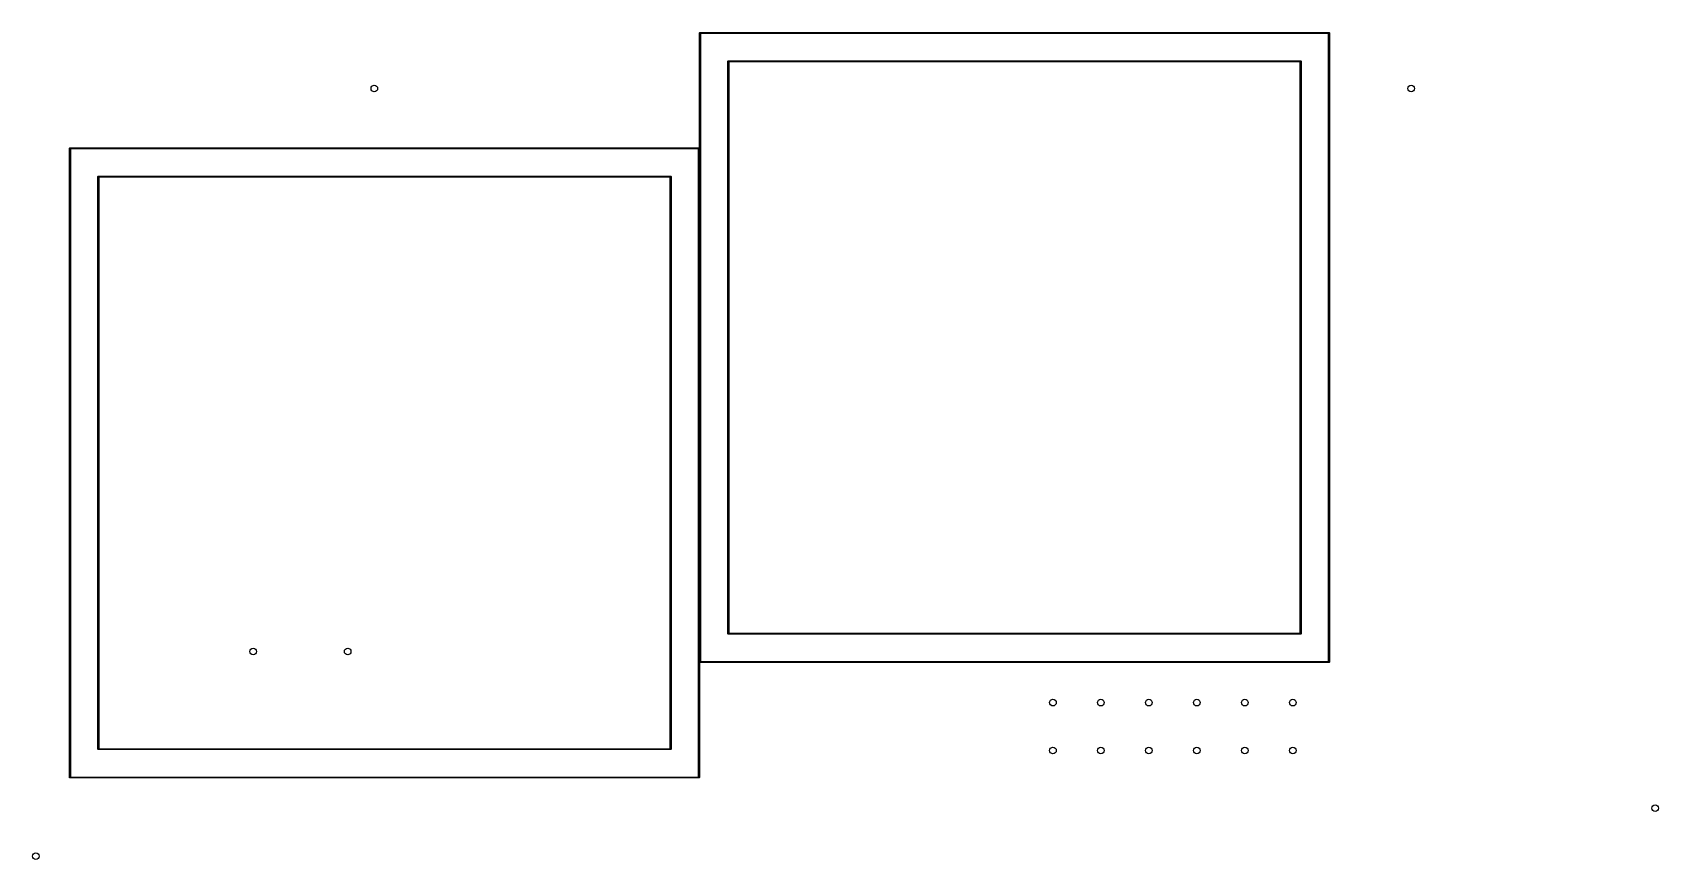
# Model space of a CAD drawing. Extents: x 3.77 to 7.16, y -4.93 to -3.21.
import ezdxf

# ---------------------------------------------------------------- set-up
doc = ezdxf.new("R2010")
doc.units = 0
doc.header["$MEASUREMENT"] = 0
doc.layers.add('BLACK', color=7, linetype='CONTINUOUS')

msp = doc.modelspace()

# ---------------------------------------------------------------- linework, layer by layer
at = {"layer": 'BLACK', "linetype": 'CONTINUOUS'}
for p, q in [((5.1636, -3.2082), (5.1637, -3.2078)), ((5.1636, -4.5192), (5.1636, -3.2082)), ((5.1637, -3.2078), (5.1642, -3.2073)), ((5.1642, -3.2073), (5.1646, -3.2072)), ((5.1646, -3.2072), (6.4756, -3.2072)), ((5.1656, -3.2092), (5.1656, -4.5182)), ((6.4746, -3.2092), (5.1656, -3.2092)), ((6.4746, -4.5182), (6.4746, -3.2092)), ((6.4756, -3.2072), (6.476, -3.2073)), ((6.476, -3.2073), (6.4765, -3.2078)), ((6.4765, -3.2078), (6.4766, -3.2082)), ((6.4766, -3.2082), (6.4766, -4.5192)), ((5.2227, -3.2669), (5.2233, -3.2663)), ((5.2227, -3.2672), (5.2227, -3.2669)), ((5.2227, -4.4601), (5.2227, -3.2672)), ((5.2233, -3.2663), (5.2236, -3.2662)), ((5.2236, -3.2662), (6.4166, -3.2662)), ((5.2246, -3.2682), (5.2246, -4.4592)), ((6.4156, -3.2682), (5.2246, -3.2682)), ((6.4156, -4.4592), (6.4156, -3.2682)), ((6.4166, -3.2662), (6.4169, -3.2663)), ((6.4169, -3.2663), (6.4175, -3.2669)), ((6.4175, -3.2669), (6.4175, -3.2672)), ((6.4175, -3.2672), (6.4175, -4.4601)), ((3.8501, -3.4487), (3.8502, -3.4483)), ((3.8501, -4.7597), (3.8501, -3.4487)), ((3.8502, -3.4483), (3.8507, -3.4478)), ((3.8507, -3.4478), (3.8511, -3.4477)), ((3.8511, -3.4477), (5.1621, -3.4477)), ((3.8521, -3.4497), (3.8521, -4.7587)), ((5.1611, -3.4497), (3.8521, -3.4497)), ((5.1611, -4.7587), (5.1611, -3.4497)), ((5.1621, -3.4477), (5.1625, -3.4478)), ((5.1625, -3.4478), (5.163, -3.4483)), ((5.163, -3.4483), (5.1631, -3.4487)), ((5.1631, -3.4487), (5.1631, -4.7597)), ((3.9092, -3.5074), (3.9098, -3.5068)), ((3.9092, -3.5077), (3.9092, -3.5074)), ((3.9092, -4.7006), (3.9092, -3.5077)), ((3.9098, -3.5068), (3.9101, -3.5067)), ((3.9101, -3.5067), (5.1031, -3.5067)), ((3.9111, -3.5087), (3.9111, -4.6997)), ((5.1021, -3.5087), (3.9111, -3.5087)), ((5.1021, -4.6997), (5.1021, -3.5087)), ((5.1031, -3.5067), (5.1034, -3.5068)), ((5.1034, -3.5068), (5.104, -3.5074)), ((5.104, -3.5074), (5.104, -3.5077)), ((5.104, -3.5077), (5.104, -4.7006)), ((5.2227, -4.4605), (5.2227, -4.4601)), ((5.2233, -4.4611), (5.2227, -4.4605)), ((5.2236, -4.4611), (5.2233, -4.4611)), ((6.4166, -4.4611), (5.2236, -4.4611)), ((5.2246, -4.4592), (6.4156, -4.4592)), ((6.4169, -4.4611), (6.4166, -4.4611)), ((6.4175, -4.4605), (6.4169, -4.4611)), ((6.4175, -4.4601), (6.4175, -4.4605)), ((5.1637, -4.5196), (5.1636, -4.5192)), ((5.1642, -4.5201), (5.1637, -4.5196)), ((5.1646, -4.5202), (5.1642, -4.5201)), ((6.4756, -4.5202), (5.1646, -4.5202)), ((5.1656, -4.5182), (6.4746, -4.5182)), ((6.476, -4.5201), (6.4756, -4.5202)), ((6.4765, -4.5196), (6.476, -4.5201)), ((6.4766, -4.5192), (6.4765, -4.5196)), ((3.9092, -4.701), (3.9092, -4.7006)), ((3.9098, -4.7016), (3.9092, -4.701)), ((3.9101, -4.7016), (3.9098, -4.7016)), ((5.1031, -4.7016), (3.9101, -4.7016)), ((3.9111, -4.6997), (5.1021, -4.6997)), ((5.1034, -4.7016), (5.1031, -4.7016)), ((5.104, -4.701), (5.1034, -4.7016)), ((5.104, -4.7006), (5.104, -4.701)), ((3.8502, -4.7601), (3.8501, -4.7597)), ((3.8507, -4.7606), (3.8502, -4.7601)), ((3.8511, -4.7607), (3.8507, -4.7606)), ((5.1621, -4.7607), (3.8511, -4.7607)), ((3.8521, -4.7587), (5.1611, -4.7587)), ((5.1625, -4.7606), (5.1621, -4.7607)), ((5.163, -4.7601), (5.1625, -4.7606)), ((5.1631, -4.7597), (5.163, -4.7601))]:
    msp.add_line(p, q, dxfattribs=at)
at = {"layer": 'BLACK'}
for centre in [(4.4856, -3.3237), (4.4856, -3.3237), (6.6466, -3.3237), (6.6466, -3.3237), (4.2332, -4.4969), (4.2332, -4.4969), (4.4301, -4.4969), (4.4301, -4.4969), (5.9001, -4.6037), (5.9001, -4.6037), (6.0001, -4.6037), (6.0001, -4.6037), (6.1001, -4.6037), (6.1001, -4.6037), (6.2001, -4.6037), (6.2001, -4.6037), (6.3001, -4.6037), (6.3001, -4.6037), (6.4001, -4.6037), (6.4001, -4.6037), (5.9001, -4.7037), (5.9001, -4.7037), (6.0001, -4.7037), (6.0001, -4.7037), (6.1001, -4.7037), (6.1001, -4.7037), (6.2001, -4.7037), (6.2001, -4.7037), (6.3001, -4.7037), (6.3001, -4.7037), (6.4001, -4.7037), (6.4001, -4.7037), (7.1553, -4.8237), (7.1553, -4.8237), (3.7801, -4.9237), (3.7801, -4.9237)]:
    msp.add_circle(centre, 0.00689, dxfattribs=at)

doc.saveas('drawing.dxf')
